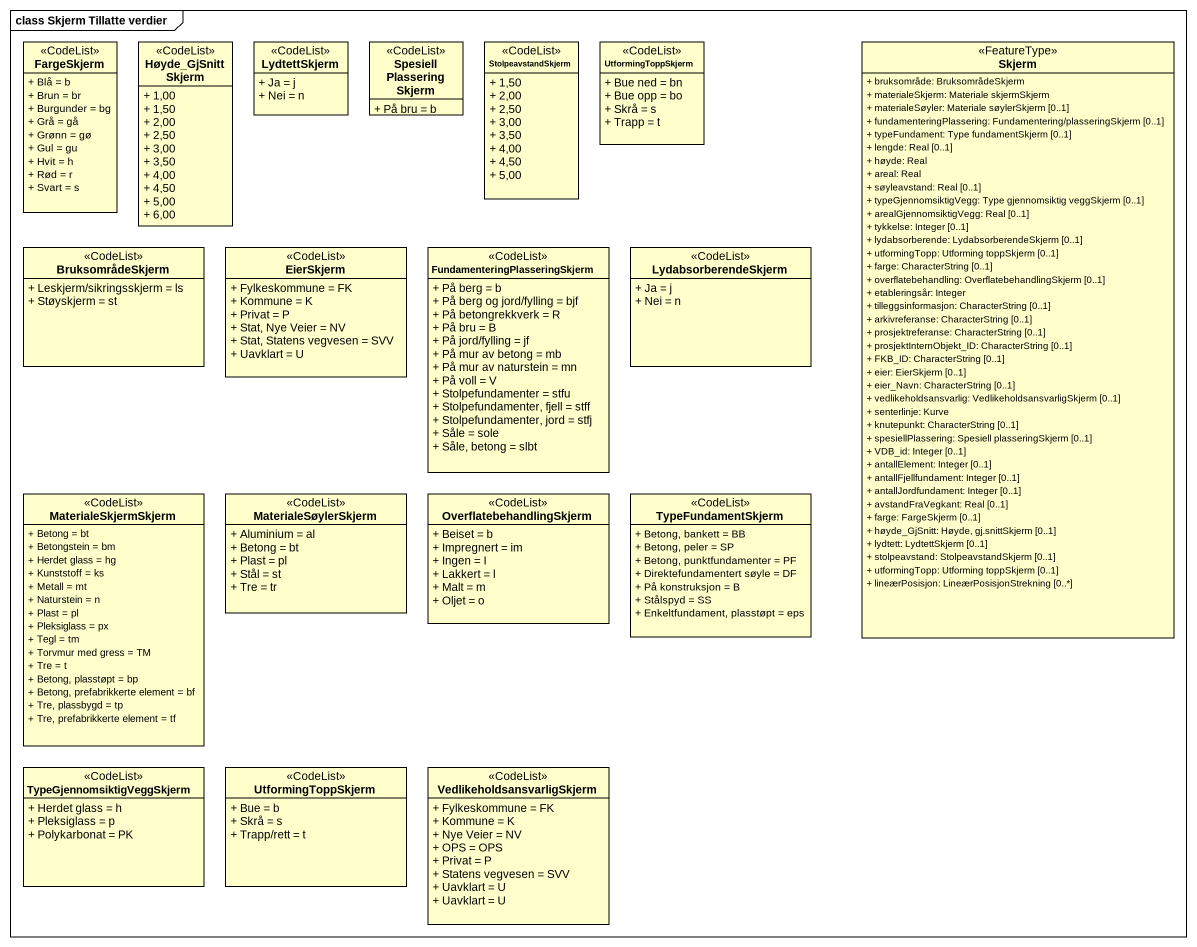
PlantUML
@startuml
mainframe class Skjerm Tillatte verdier
hide circle
hide empty members
skinparam classAttributeIconSize 0
class FargeSkjerm <<CodeList>> {
  + Blå = b
  + Brun = br
  + Burgunder = bg
  + Grå = gå
  + Grønn = gø
  + Gul = gu
  + Hvit = h
  + Rød = r
  + Svart = s
}
class Høyde_GjSnittSkjerm <<CodeList>> {
  + 1,00
  + 1,50
  + 2,00
  + 2,50
  + 3,00
  + 3,50
  + 4,00
  + 4,50
  + 5,00
  + 6,00
}
class LydtettSkjerm <<CodeList>> {
  + Ja = j
  + Nei = n
}
class SpesiellPlasseringSkjerm <<CodeList>> {
  + På bru = b
}
class StolpeavstandSkjerm <<CodeList>> {
  + 1,50
  + 2,00
  + 2,50
  + 3,00
  + 3,50
  + 4,00
  + 4,50
  + 5,00
}
class UtformingToppSkjerm <<CodeList>> {
  + Bue ned = bn
  + Bue opp = bo
  + Skrå = s
  + Trapp = t
}
class Skjerm <<FeatureType>> {
  + bruksområde: BruksområdeSkjerm
  + materialeSkjerm: Materiale skjermSkjerm
  + materialeSøyler: Materiale søylerSkjerm [0..1]
  + fundamenteringPlassering: Fundamentering/plasseringSkjerm [0..1]
  + typeFundament: Type fundamentSkjerm [0..1]
  + lengde: Real [0..1]
  + høyde: Real
  + areal: Real
  + søyleavstand: Real [0..1]
  + typeGjennomsiktigVegg: Type gjennomsiktig veggSkjerm [0..1]
  + arealGjennomsiktigVegg: Real [0..1]
  + tykkelse: Integer [0..1]
  + lydabsorberende: LydabsorberendeSkjerm [0..1]
  + utformingTopp: Utforming toppSkjerm [0..1]
  + farge: CharacterString [0..1]
  + overflatebehandling: OverflatebehandlingSkjerm [0..1]
  + etableringsår: Integer
  + tilleggsinformasjon: CharacterString [0..1]
  + arkivreferanse: CharacterString [0..1]
  + prosjektreferanse: CharacterString [0..1]
  + prosjektInternObjekt_ID: CharacterString [0..1]
  + FKB_ID: CharacterString [0..1]
  + eier: EierSkjerm [0..1]
  + eier_Navn: CharacterString [0..1]
  + vedlikeholdsansvarlig: VedlikeholdsansvarligSkjerm [0..1]
  + senterlinje: Kurve
  + knutepunkt: CharacterString [0..1]
  + spesiellPlassering: Spesiell plasseringSkjerm [0..1]
  + VDB_id: Integer [0..1]
  + antallElement: Integer [0..1]
  + antallFjellfundament: Integer [0..1]
  + antallJordfundament: Integer [0..1]
  + avstandFraVegkant: Real [0..1]
  + farge: FargeSkjerm [0..1]
  + høyde_GjSnitt: Høyde, gj.snittSkjerm [0..1]
  + lydtett: LydtettSkjerm [0..1]
  + stolpeavstand: StolpeavstandSkjerm [0..1]
  + utformingTopp: Utforming toppSkjerm [0..1]
  + lineærPosisjon: LineærPosisjonStrekning [0..*]
}
class BruksområdeSkjerm <<CodeList>> {
  + Leskjerm/sikringsskjerm = ls
  + Støyskjerm = st
}
class EierSkjerm <<CodeList>> {
  + Fylkeskommune = FK
  + Kommune = K
  + Privat = P
  + Stat, Nye Veier = NV
  + Stat, Statens vegvesen = SVV
  + Uavklart = U
}
class "FundamenteringPlasseringSkjerm" as FundamenteringPlasseringSkje <<CodeList>> {
  + På berg = b
  + På berg og jord/fylling = bjf
  + På betongrekkverk = R
  + På bru = B
  + På jord/fylling = jf
  + På mur av betong = mb
  + På mur av naturstein = mn
  + På voll = V
  + Stolpefundamenter = stfu
  + Stolpefundamenter, fjell = stff
  + Stolpefundamenter, jord = stfj
  + Såle = sole
  + Såle, betong = slbt
}
class LydabsorberendeSkjerm <<CodeList>> {
  + Ja = j
  + Nei = n
}
class MaterialeSkjermSkjerm <<CodeList>> {
  + Betong = bt
  + Betongstein = bm
  + Herdet glass = hg
  + Kunststoff = ks
  + Metall = mt
  + Naturstein = n
  + Plast = pl
  + Pleksiglass = px
  + Tegl = tm
  + Torvmur med gress = TM
  + Tre = t
  + Betong, plasstøpt = bp
  + Betong, prefabrikkerte element = bf
  + Tre, plassbygd = tp
  + Tre, prefabrikkerte element = tf
}
class MaterialeSøylerSkjerm <<CodeList>> {
  + Aluminium = al
  + Betong = bt
  + Plast = pl
  + Stål = st
  + Tre = tr
}
class OverflatebehandlingSkjerm <<CodeList>> {
  + Beiset = b
  + Impregnert = im
  + Ingen = I
  + Lakkert = l
  + Malt = m
  + Oljet = o
}
class TypeFundamentSkjerm <<CodeList>> {
  + Betong, bankett = BB
  + Betong, peler = SP
  + Betong, punktfundamenter = PF
  + Direktefundamentert søyle = DF
  + På konstruksjon = B
  + Stålspyd = SS
  + Enkeltfundament, plasstøpt = eps
}
class TypeGjennomsiktigVeggSkjerm <<CodeList>> {
  + Herdet glass = h
  + Pleksiglass = p
  + Polykarbonat = PK
}
class "UtformingToppSkjerm" as UtformingToppSkjerm_2 <<CodeList>> {
  + Bue = b
  + Skrå = s
  + Trapp/rett = t
}
class VedlikeholdsansvarligSkjerm <<CodeList>> {
  + Fylkeskommune = FK
  + Kommune = K
  + Nye Veier = NV
  + OPS = OPS
  + Privat = P
  + Statens vegvesen = SVV
  + Uavklart = U
  + Uavklart = U
}
@enduml
